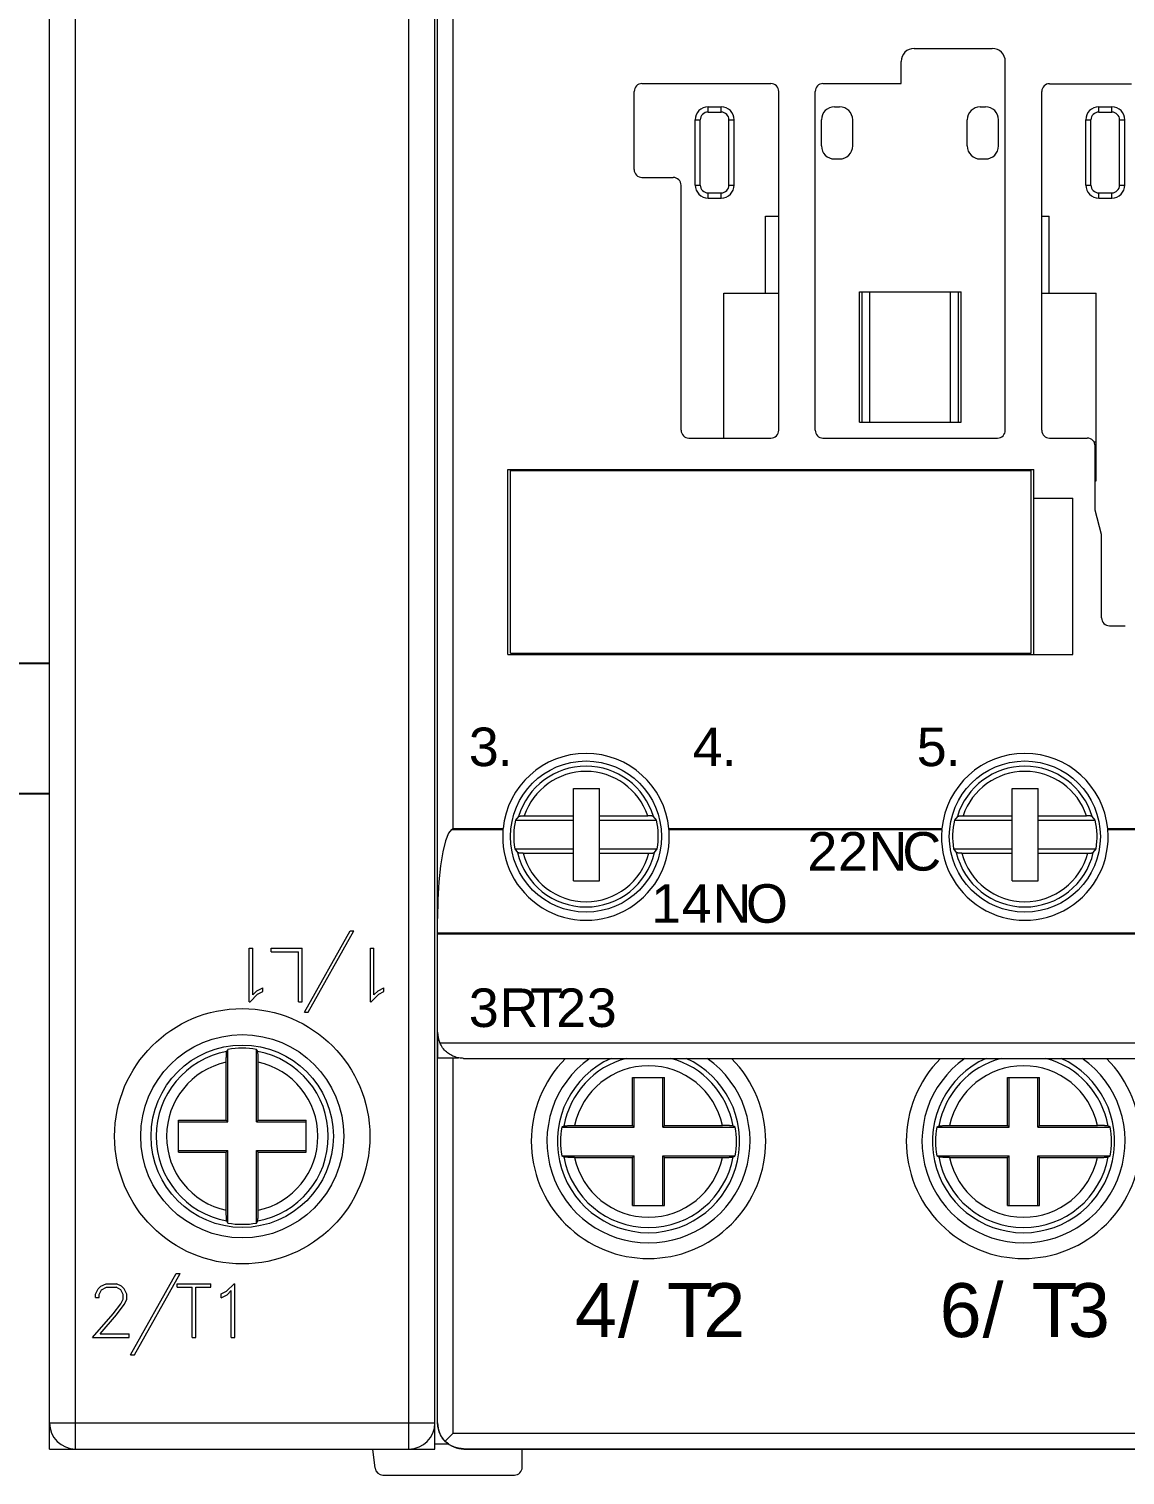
# Model space of a CAD drawing. Header units: millimetres. Extents: x 42356 to 50646, y 31507 to 39566.
# Drawn here: x 47785.5 to 47827.6, y 37773.9 to 37829.4 of the extents above; entities that cross this region are included whole.
import ezdxf

# ---------------------------------------------------------------- set-up
doc = ezdxf.new("R2010")
doc.units = ezdxf.units.MM
doc.set_wipeout_variables(frame=1)
doc.layers.add('000-PI-Oprema', color=30, linetype='Continuous', lineweight=5)
doc.layers.add('004-PI-DIN Šina', color=3, linetype='Continuous')
doc.styles.get("Standard").update_dxf_attribs({"font": 'arial.ttf'})

# ---------------------------------------------------------------- blocks, each defined once
blk = doc.blocks.new('*U322')
at = {"layer": '004-PI-DIN Šina'}
blk.add_lwpolyline([(530, -17.5), (530, 17.5), (0, 17.5), (0, -17.5)], close=True, dxfattribs=at)
blk.add_lwpolyline([(0, -12.5), (530, -12.5)], dxfattribs=at)
blk = doc.blocks.new('3RT2325-1BB40')
at = {"layer": '000-PI-Oprema'}
blk.add_line((48550.292, 38150.153), (48555.341, 38150.153), dxfattribs=at)
for centre, start, end in [((48550.292, 38150.453), 186.7886, 270), ((48555.341, 38150.453), 269.9999, 359.9998)]:
    blk.add_arc(centre, 0.3, start, end, dxfattribs=at)
blk.add_wipeout([(48537.491, 38236.153), (48537.491, 38151.153), (48596.435, 38151.154), (48597.391, 38152.163), (48597.391, 38235.143), (48596.413, 38236.153)]).dxf.layer = '000-PI-Oprema'
for p, q in [((48538.491, 38151.153), (48538.491, 38236.153)), ((48551.291, 38151.153), (48551.291, 38236.153)), ((48537.491, 38151.153), (48537.491, 38235.153)), ((48552.291, 38152.153), (48552.291, 38235.153)), ((48552.391, 38171.515), (48552.391, 38215.771)), ((48552.991, 38174.959), (48552.991, 38212.327)), ((48570.691, 38204.895), (48573.691, 38204.895)), ((48570.191, 38203.543), (48570.191, 38204.395)), ((48574.191, 38190.243), (48574.191, 38204.395)), ((48559.941, 38200.243), (48559.941, 38203.243)), ((48560.241, 38203.543), (48565.191, 38203.543)), ((48565.491, 38190.243), (48565.491, 38203.243)), ((48566.891, 38190.243), (48566.891, 38203.243)), ((48567.191, 38203.543), (48570.191, 38203.543)), ((48575.591, 38190.241), (48575.591, 38203.241)), ((48575.891, 38203.541), (48579.041, 38203.541)), ((48562.781, 38202.653), (48563.281, 38202.653)), ((48562.781, 38202.453), (48562.781, 38202.653)), ((48563.281, 38202.453), (48563.281, 38202.653)), ((48567.631, 38202.653), (48567.831, 38202.653)), ((48573.231, 38202.653), (48573.431, 38202.653)), ((48577.781, 38202.653), (48578.281, 38202.653)), ((48577.781, 38202.453), (48577.781, 38202.653)), ((48578.281, 38202.453), (48578.281, 38202.653)), ((48562.281, 38202.153), (48562.481, 38202.153)), ((48562.281, 38199.653), (48562.281, 38202.153)), ((48562.481, 38199.653), (48562.481, 38202.153)), ((48562.781, 38202.453), (48563.281, 38202.453)), ((48563.581, 38202.153), (48563.781, 38202.153)), ((48563.581, 38199.653), (48563.581, 38202.153)), ((48563.781, 38199.653), (48563.781, 38202.153)), ((48567.131, 38201.153), (48567.131, 38202.153)), ((48568.331, 38201.153), (48568.331, 38202.153)), ((48572.731, 38201.153), (48572.731, 38202.153)), ((48573.931, 38201.153), (48573.931, 38202.153)), ((48577.281, 38202.153), (48577.481, 38202.153)), ((48577.281, 38199.653), (48577.281, 38202.153)), ((48577.481, 38199.653), (48577.481, 38202.153)), ((48577.781, 38202.453), (48578.281, 38202.453)), ((48578.581, 38202.153), (48578.781, 38202.153)), ((48578.581, 38199.653), (48578.581, 38202.153)), ((48578.781, 38199.653), (48578.781, 38202.153)), ((48567.631, 38200.653), (48567.831, 38200.653)), ((48573.231, 38200.653), (48573.431, 38200.653)), ((48560.241, 38199.943), (48561.441, 38199.943)), ((48561.741, 38190.243), (48561.741, 38199.643)), ((48562.281, 38199.653), (48562.481, 38199.653)), ((48562.781, 38199.353), (48563.281, 38199.353)), ((48562.781, 38199.153), (48562.781, 38199.353)), ((48563.281, 38199.153), (48563.281, 38199.353)), ((48563.581, 38199.653), (48563.781, 38199.653)), ((48577.281, 38199.653), (48577.481, 38199.653)), ((48577.781, 38199.353), (48578.281, 38199.353)), ((48577.781, 38199.153), (48577.781, 38199.353)), ((48578.281, 38199.153), (48578.281, 38199.353)), ((48578.581, 38199.653), (48578.781, 38199.653)), ((48562.781, 38199.153), (48563.281, 38199.153)), ((48577.781, 38199.153), (48578.281, 38199.153)), ((48564.981, 38198.453), (48565.491, 38198.453)), ((48564.981, 38195.503), (48564.981, 38198.453)), ((48574.181, 38198.453), (48574.191, 38198.453)), ((48574.181, 38190.166), (48574.181, 38198.453)), ((48575.591, 38198.453), (48575.881, 38198.453)), ((48575.881, 38195.503), (48575.881, 38198.453)), ((48563.381, 38195.503), (48565.491, 38195.503)), ((48563.381, 38189.943), (48563.381, 38195.503)), ((48568.588, 38195.553), (48572.491, 38195.553)), ((48568.588, 38190.553), (48568.588, 38195.553)), ((48568.591, 38190.553), (48568.591, 38195.553)), ((48568.691, 38190.553), (48568.691, 38195.553)), ((48568.991, 38190.553), (48568.991, 38195.553)), ((48572.091, 38190.553), (48572.091, 38195.553)), ((48572.391, 38190.553), (48572.391, 38195.553)), ((48572.491, 38190.553), (48572.491, 38195.553)), ((48572.491, 38190.553), (48572.491, 38195.553)), ((48574.181, 38195.503), (48574.191, 38195.503)), ((48575.591, 38195.503), (48575.881, 38195.503)), ((48575.881, 38195.503), (48577.681, 38195.503)), ((48577.681, 38188.303), (48577.681, 38195.503)), ((48568.588, 38190.553), (48572.491, 38190.553)), ((48562.041, 38189.943), (48565.191, 38189.943)), ((48567.191, 38189.943), (48573.891, 38189.943)), ((48575.891, 38189.941), (48577.341, 38189.941)), ((48577.593, 38189.803), (48577.681, 38189.803)), ((48577.641, 38187.176), (48577.641, 38189.641)), ((48555.091, 38188.743), (48575.291, 38188.743)), ((48555.091, 38181.643), (48555.091, 38188.743)), ((48555.191, 38188.693), (48575.191, 38188.693)), ((48555.191, 38181.693), (48555.191, 38188.693)), ((48558.899, 38188.693), (48558.899, 38188.743)), ((48560.483, 38188.693), (48560.483, 38188.743)), ((48569.899, 38188.693), (48569.899, 38188.743)), ((48571.483, 38188.693), (48571.483, 38188.743)), ((48575.191, 38181.693), (48575.191, 38188.693)), ((48575.291, 38181.643), (48575.291, 38188.743)), ((48577.641, 38188.303), (48577.681, 38188.303)), ((48575.291, 38187.643), (48576.791, 38187.643)), ((48576.791, 38181.643), (48576.791, 38187.643)), ((48577.891, 38186.243), (48577.641, 38187.176)), ((48577.891, 38183.043), (48577.891, 38186.243)), ((48578.191, 38182.743), (48578.791, 38182.743)), ((48555.091, 38181.643), (48576.791, 38181.643)), ((48555.191, 38181.693), (48575.191, 38181.693)), ((48558.899, 38181.643), (48558.899, 38181.693)), ((48560.483, 38181.643), (48560.483, 38181.693)), ((48569.899, 38181.643), (48569.899, 38181.693)), ((48571.483, 38181.643), (48571.483, 38181.693)), ((48557.606, 38176.503), (48558.606, 38176.503)), ((48557.606, 38175.453), (48557.606, 38176.503)), ((48558.606, 38175.453), (48558.606, 38176.503)), ((48574.456, 38176.503), (48575.456, 38176.503)), ((48574.456, 38175.453), (48574.456, 38176.503)), ((48575.456, 38175.453), (48575.456, 38176.503)), ((48555.673, 38175.452), (48555.69, 38175.453)), ((48555.69, 38175.453), (48555.706, 38175.453)), ((48555.706, 38175.453), (48555.723, 38175.453)), ((48555.723, 38175.453), (48557.606, 38175.453)), ((48557.606, 38175.283), (48557.606, 38175.453)), ((48558.606, 38175.453), (48560.46, 38175.453)), ((48558.606, 38175.283), (48558.606, 38175.453)), ((48560.473, 38175.453), (48560.46, 38175.453)), ((48560.487, 38175.453), (48560.473, 38175.453)), ((48560.5, 38175.453), (48560.487, 38175.453)), ((48560.514, 38175.452), (48560.5, 38175.453)), ((48572.523, 38175.452), (48572.54, 38175.453)), ((48572.54, 38175.453), (48572.556, 38175.453)), ((48572.556, 38175.453), (48572.573, 38175.453)), ((48572.573, 38175.453), (48574.456, 38175.453)), ((48574.456, 38175.283), (48574.456, 38175.453)), ((48575.456, 38175.453), (48577.31, 38175.453)), ((48575.456, 38175.283), (48575.456, 38175.453)), ((48577.323, 38175.453), (48577.31, 38175.453)), ((48577.337, 38175.453), (48577.323, 38175.453)), ((48577.35, 38175.453), (48577.337, 38175.453)), ((48577.364, 38175.452), (48577.35, 38175.453)), ((48552.931, 38174.924), (48552.94, 38174.929)), ((48552.931, 38174.924), (48554.904, 38174.924)), ((48552.94, 38174.929), (48552.948, 38174.934)), ((48552.948, 38174.934), (48552.957, 38174.939)), ((48552.957, 38174.939), (48552.966, 38174.944)), ((48552.966, 38174.944), (48552.974, 38174.949)), ((48552.974, 38174.949), (48552.983, 38174.954)), ((48552.983, 38174.954), (48552.991, 38174.959)), ((48552.991, 38174.959), (48554.907, 38174.959)), ((48554.904, 38174.934), (48554.905, 38174.939)), ((48554.904, 38174.929), (48554.904, 38174.934)), ((48554.904, 38174.924), (48554.904, 38174.929)), ((48554.905, 38174.944), (48554.906, 38174.949)), ((48554.905, 38174.939), (48554.905, 38174.944)), ((48554.906, 38174.954), (48554.907, 38174.959)), ((48554.906, 38174.949), (48554.906, 38174.954)), ((48555.504, 38175.424), (48555.388, 38175.283)), ((48555.388, 38175.283), (48557.606, 38175.283)), ((48555.504, 38175.424), (48555.507, 38175.427)), ((48555.507, 38175.427), (48555.511, 38175.429)), ((48555.511, 38175.429), (48555.516, 38175.432)), ((48555.516, 38175.432), (48555.522, 38175.434)), ((48555.522, 38175.434), (48555.53, 38175.436)), ((48555.53, 38175.436), (48555.539, 38175.438)), ((48555.539, 38175.438), (48555.549, 38175.441)), ((48555.549, 38175.441), (48555.56, 38175.442)), ((48555.56, 38175.442), (48555.571, 38175.444)), ((48555.571, 38175.444), (48555.584, 38175.446)), ((48555.584, 38175.446), (48555.598, 38175.447)), ((48555.598, 38175.447), (48555.612, 38175.449)), ((48555.612, 38175.449), (48555.627, 38175.45)), ((48555.627, 38175.45), (48555.642, 38175.451)), ((48555.642, 38175.451), (48555.657, 38175.452)), ((48555.657, 38175.452), (48555.673, 38175.452)), ((48557.606, 38174.183), (48557.606, 38175.283)), ((48558.606, 38175.283), (48560.794, 38175.283)), ((48558.606, 38174.183), (48558.606, 38175.283)), ((48560.527, 38175.451), (48560.514, 38175.452)), ((48560.54, 38175.451), (48560.527, 38175.451)), ((48560.552, 38175.45), (48560.54, 38175.451)), ((48560.564, 38175.449), (48560.552, 38175.45)), ((48560.576, 38175.448), (48560.564, 38175.449)), ((48560.588, 38175.447), (48560.576, 38175.448)), ((48560.599, 38175.446), (48560.588, 38175.447)), ((48560.61, 38175.444), (48560.599, 38175.446)), ((48560.619, 38175.443), (48560.61, 38175.444)), ((48560.628, 38175.441), (48560.619, 38175.443)), ((48560.637, 38175.44), (48560.628, 38175.441)), ((48560.645, 38175.438), (48560.637, 38175.44)), ((48560.653, 38175.436), (48560.645, 38175.438)), ((48560.659, 38175.434), (48560.653, 38175.436)), ((48560.664, 38175.433), (48560.659, 38175.434)), ((48560.669, 38175.431), (48560.664, 38175.433)), ((48560.673, 38175.429), (48560.669, 38175.431)), ((48560.676, 38175.426), (48560.673, 38175.429)), ((48560.679, 38175.424), (48560.676, 38175.426)), ((48560.794, 38175.283), (48560.679, 38175.424)), ((48561.276, 38174.954), (48561.275, 38174.959)), ((48561.275, 38174.959), (48571.757, 38174.959)), ((48561.276, 38174.949), (48561.276, 38174.954)), ((48561.277, 38174.944), (48561.276, 38174.949)), ((48561.277, 38174.939), (48561.277, 38174.944)), ((48561.278, 38174.934), (48561.277, 38174.939)), ((48561.278, 38174.929), (48561.278, 38174.934)), ((48561.279, 38174.924), (48561.278, 38174.929)), ((48561.279, 38174.924), (48571.754, 38174.924)), ((48571.754, 38174.934), (48571.755, 38174.939)), ((48571.754, 38174.929), (48571.754, 38174.934)), ((48571.754, 38174.924), (48571.754, 38174.929)), ((48571.755, 38174.944), (48571.756, 38174.949)), ((48571.755, 38174.939), (48571.755, 38174.944)), ((48571.756, 38174.954), (48571.757, 38174.959)), ((48571.756, 38174.949), (48571.756, 38174.954)), ((48572.354, 38175.424), (48572.238, 38175.283)), ((48572.238, 38175.283), (48574.456, 38175.283)), ((48572.354, 38175.424), (48572.357, 38175.427)), ((48572.357, 38175.427), (48572.361, 38175.429)), ((48572.361, 38175.429), (48572.366, 38175.432)), ((48572.366, 38175.432), (48572.372, 38175.434)), ((48572.372, 38175.434), (48572.38, 38175.436)), ((48572.38, 38175.436), (48572.389, 38175.438)), ((48572.389, 38175.438), (48572.399, 38175.441)), ((48572.399, 38175.441), (48572.41, 38175.442)), ((48572.41, 38175.442), (48572.421, 38175.444)), ((48572.421, 38175.444), (48572.434, 38175.446)), ((48572.434, 38175.446), (48572.448, 38175.447)), ((48572.448, 38175.447), (48572.462, 38175.449)), ((48572.462, 38175.449), (48572.477, 38175.45)), ((48572.477, 38175.45), (48572.492, 38175.451)), ((48572.492, 38175.451), (48572.507, 38175.452)), ((48572.507, 38175.452), (48572.523, 38175.452)), ((48574.456, 38174.183), (48574.456, 38175.283)), ((48575.456, 38175.283), (48577.644, 38175.283)), ((48575.456, 38174.183), (48575.456, 38175.283)), ((48577.377, 38175.451), (48577.364, 38175.452)), ((48577.39, 38175.451), (48577.377, 38175.451)), ((48577.402, 38175.45), (48577.39, 38175.451)), ((48577.414, 38175.449), (48577.402, 38175.45)), ((48577.426, 38175.448), (48577.414, 38175.449)), ((48577.438, 38175.447), (48577.426, 38175.448)), ((48577.449, 38175.446), (48577.438, 38175.447)), ((48577.46, 38175.444), (48577.449, 38175.446)), ((48577.469, 38175.443), (48577.46, 38175.444)), ((48577.478, 38175.441), (48577.469, 38175.443)), ((48577.487, 38175.44), (48577.478, 38175.441)), ((48577.495, 38175.438), (48577.487, 38175.44)), ((48577.503, 38175.436), (48577.495, 38175.438)), ((48577.509, 38175.434), (48577.503, 38175.436)), ((48577.514, 38175.433), (48577.509, 38175.434)), ((48577.519, 38175.431), (48577.514, 38175.433)), ((48577.523, 38175.429), (48577.519, 38175.431)), ((48577.526, 38175.426), (48577.523, 38175.429)), ((48577.529, 38175.424), (48577.526, 38175.426)), ((48577.644, 38175.283), (48577.529, 38175.424)), ((48578.126, 38174.954), (48578.125, 38174.959)), ((48578.125, 38174.959), (48579.791, 38174.959)), ((48578.126, 38174.949), (48578.126, 38174.954)), ((48578.127, 38174.944), (48578.126, 38174.949)), ((48578.127, 38174.939), (48578.127, 38174.944)), ((48578.128, 38174.934), (48578.127, 38174.939)), ((48578.128, 38174.929), (48578.128, 38174.934)), ((48578.129, 38174.924), (48578.128, 38174.929)), ((48578.129, 38174.924), (48579.851, 38174.924)), ((48555.355, 38174.183), (48557.606, 38174.183)), ((48555.355, 38174.183), (48555.461, 38174.042)), ((48555.463, 38174.04), (48555.461, 38174.042)), ((48555.466, 38174.038), (48555.463, 38174.04)), ((48555.47, 38174.036), (48555.466, 38174.038)), ((48555.475, 38174.034), (48555.47, 38174.036)), ((48555.48, 38174.032), (48555.475, 38174.034)), ((48555.486, 38174.03), (48555.48, 38174.032)), ((48555.493, 38174.028), (48555.486, 38174.03)), ((48555.501, 38174.027), (48555.493, 38174.028)), ((48555.509, 38174.025), (48555.501, 38174.027)), ((48555.518, 38174.023), (48555.509, 38174.025)), ((48555.527, 38174.022), (48555.518, 38174.023)), ((48555.537, 38174.021), (48555.527, 38174.022)), ((48555.548, 38174.019), (48555.537, 38174.021)), ((48555.559, 38174.018), (48555.548, 38174.019)), ((48555.571, 38174.017), (48555.559, 38174.018)), ((48555.583, 38174.016), (48555.571, 38174.017)), ((48555.595, 38174.015), (48555.583, 38174.016)), ((48555.608, 38174.015), (48555.595, 38174.015)), ((48555.621, 38174.014), (48555.608, 38174.015)), ((48555.634, 38174.014), (48555.621, 38174.014)), ((48555.648, 38174.013), (48555.634, 38174.014)), ((48555.661, 38174.013), (48555.648, 38174.013)), ((48555.674, 38174.013), (48555.661, 38174.013)), ((48555.674, 38174.013), (48557.606, 38174.013)), ((48557.606, 38174.013), (48557.606, 38174.183)), ((48557.606, 38172.953), (48557.606, 38174.013)), ((48558.606, 38174.183), (48560.827, 38174.183)), ((48558.606, 38174.013), (48558.606, 38174.183)), ((48558.606, 38174.013), (48560.508, 38174.013)), ((48558.606, 38172.953), (48558.606, 38174.013)), ((48560.508, 38174.013), (48560.524, 38174.013)), ((48560.524, 38174.013), (48560.54, 38174.014)), ((48560.54, 38174.014), (48560.557, 38174.014)), ((48560.557, 38174.014), (48560.573, 38174.015)), ((48560.573, 38174.015), (48560.588, 38174.016)), ((48560.588, 38174.016), (48560.602, 38174.016)), ((48560.602, 38174.016), (48560.617, 38174.018)), ((48560.617, 38174.018), (48560.631, 38174.019)), ((48560.631, 38174.019), (48560.644, 38174.021)), ((48560.644, 38174.021), (48560.656, 38174.022)), ((48560.656, 38174.022), (48560.667, 38174.024)), ((48560.667, 38174.024), (48560.678, 38174.026)), ((48560.678, 38174.026), (48560.687, 38174.028)), ((48560.687, 38174.028), (48560.696, 38174.03)), ((48560.696, 38174.03), (48560.703, 38174.032)), ((48560.703, 38174.032), (48560.709, 38174.034)), ((48560.709, 38174.034), (48560.714, 38174.037)), ((48560.714, 38174.037), (48560.718, 38174.039)), ((48560.718, 38174.039), (48560.721, 38174.042)), ((48560.721, 38174.042), (48560.827, 38174.183)), ((48572.205, 38174.183), (48574.456, 38174.183)), ((48572.205, 38174.183), (48572.311, 38174.042)), ((48572.313, 38174.04), (48572.311, 38174.042)), ((48572.316, 38174.038), (48572.313, 38174.04)), ((48572.32, 38174.036), (48572.316, 38174.038)), ((48572.325, 38174.034), (48572.32, 38174.036)), ((48572.33, 38174.032), (48572.325, 38174.034)), ((48572.336, 38174.03), (48572.33, 38174.032)), ((48572.343, 38174.028), (48572.336, 38174.03)), ((48572.351, 38174.027), (48572.343, 38174.028)), ((48572.359, 38174.025), (48572.351, 38174.027)), ((48572.368, 38174.023), (48572.359, 38174.025)), ((48572.377, 38174.022), (48572.368, 38174.023)), ((48572.387, 38174.021), (48572.377, 38174.022)), ((48572.398, 38174.019), (48572.387, 38174.021)), ((48572.409, 38174.018), (48572.398, 38174.019)), ((48572.421, 38174.017), (48572.409, 38174.018)), ((48572.433, 38174.016), (48572.421, 38174.017)), ((48572.445, 38174.015), (48572.433, 38174.016)), ((48572.458, 38174.015), (48572.445, 38174.015)), ((48572.471, 38174.014), (48572.458, 38174.015)), ((48572.484, 38174.014), (48572.471, 38174.014)), ((48572.498, 38174.013), (48572.484, 38174.014)), ((48572.511, 38174.013), (48572.498, 38174.013)), ((48572.524, 38174.013), (48572.511, 38174.013)), ((48572.524, 38174.013), (48574.456, 38174.013)), ((48574.456, 38174.013), (48574.456, 38174.183)), ((48574.456, 38172.953), (48574.456, 38174.013)), ((48575.456, 38174.183), (48577.677, 38174.183)), ((48575.456, 38174.013), (48575.456, 38174.183)), ((48575.456, 38174.013), (48577.358, 38174.013)), ((48575.456, 38172.953), (48575.456, 38174.013)), ((48577.358, 38174.013), (48577.374, 38174.013)), ((48577.374, 38174.013), (48577.39, 38174.014)), ((48577.39, 38174.014), (48577.407, 38174.014)), ((48577.407, 38174.014), (48577.423, 38174.015)), ((48577.423, 38174.015), (48577.438, 38174.016)), ((48577.438, 38174.016), (48577.452, 38174.016)), ((48577.452, 38174.016), (48577.467, 38174.018)), ((48577.467, 38174.018), (48577.481, 38174.019)), ((48577.481, 38174.019), (48577.494, 38174.021)), ((48577.494, 38174.021), (48577.506, 38174.022)), ((48577.506, 38174.022), (48577.517, 38174.024)), ((48577.517, 38174.024), (48577.528, 38174.026)), ((48577.528, 38174.026), (48577.537, 38174.028)), ((48577.537, 38174.028), (48577.546, 38174.03)), ((48577.546, 38174.03), (48577.553, 38174.032)), ((48577.553, 38174.032), (48577.559, 38174.034)), ((48577.559, 38174.034), (48577.564, 38174.037)), ((48577.564, 38174.037), (48577.568, 38174.039)), ((48577.568, 38174.039), (48577.571, 38174.042)), ((48577.571, 38174.042), (48577.677, 38174.183)), ((48557.606, 38172.953), (48558.606, 38172.953)), ((48574.456, 38172.953), (48575.456, 38172.953)), ((48547.277, 38167.919), (48549.029, 38171.035)), ((48547.424, 38167.919), (48549.178, 38171.035)), ((48549.029, 38171.035), (48549.178, 38171.035)), ((48552.391, 38170.962), (48552.391, 38171.515)), ((48552.391, 38170.962), (48580.391, 38170.962)), ((48552.391, 38170.927), (48552.391, 38170.962)), ((48552.391, 38170.927), (48580.391, 38170.927)), ((48552.391, 38167.143), (48552.391, 38170.927)), ((48545.163, 38170.369), (48545.3, 38170.369)), ((48545.163, 38168.311), (48545.163, 38170.369)), ((48545.3, 38168.577), (48545.3, 38170.369)), ((48545.999, 38170.369), (48547.193, 38170.369)), ((48545.999, 38170.232), (48545.999, 38170.369)), ((48545.999, 38170.232), (48547.056, 38170.232)), ((48547.056, 38168.311), (48547.056, 38170.232)), ((48547.193, 38168.311), (48547.193, 38170.369)), ((48549.811, 38170.369), (48549.948, 38170.369)), ((48549.811, 38168.311), (48549.811, 38170.369)), ((48549.948, 38168.577), (48549.948, 38170.369)), ((48545.457, 38168.735), (48545.684, 38168.847)), ((48545.684, 38168.703), (48545.684, 38168.847)), ((48550.105, 38168.735), (48550.332, 38168.847)), ((48550.332, 38168.703), (48550.332, 38168.847)), ((48545.163, 38168.311), (48545.192, 38168.311)), ((48545.192, 38168.311), (48545.483, 38168.601)), ((48545.3, 38168.577), (48545.457, 38168.735)), ((48545.483, 38168.601), (48545.684, 38168.703)), ((48547.056, 38168.311), (48547.193, 38168.311)), ((48549.811, 38168.311), (48549.84, 38168.311)), ((48549.84, 38168.311), (48550.131, 38168.601)), ((48549.948, 38168.577), (48550.105, 38168.735)), ((48550.131, 38168.601), (48550.332, 38168.703)), ((48552.391, 38168.253), (48552.391, 38168.253)), ((48547.277, 38167.919), (48547.424, 38167.919)), ((48552.391, 38166.163), (48552.391, 38167.143)), ((48552.401, 38166.163), (48552.401, 38167.002)), ((48552.498, 38166.693), (48552.475, 38166.743)), ((48552.475, 38166.743), (48580.391, 38166.743)), ((48552.525, 38166.643), (48552.498, 38166.693)), ((48552.555, 38166.595), (48552.525, 38166.643)), ((48552.587, 38166.549), (48552.555, 38166.595)), ((48544.278, 38166.045), (48544.279, 38166.072)), ((48544.278, 38166.019), (48544.278, 38166.045)), ((48544.279, 38166.123), (48544.28, 38166.147)), ((48544.279, 38166.098), (48544.279, 38166.123)), ((48544.279, 38166.072), (48544.279, 38166.098)), ((48544.28, 38166.17), (48544.281, 38166.194)), ((48544.28, 38166.147), (48544.28, 38166.17)), ((48544.281, 38166.194), (48544.282, 38166.217)), ((48544.282, 38166.239), (48544.283, 38166.26)), ((48544.282, 38166.217), (48544.282, 38166.239)), ((48544.283, 38166.26), (48544.284, 38166.279)), ((48544.284, 38166.279), (48544.285, 38166.297)), ((48544.285, 38166.297), (48544.286, 38166.314)), ((48544.286, 38166.314), (48544.287, 38166.33)), ((48544.287, 38166.33), (48544.288, 38166.345)), ((48544.288, 38166.345), (48544.29, 38166.358)), ((48544.29, 38166.358), (48544.291, 38166.37)), ((48544.291, 38166.37), (48544.292, 38166.38)), ((48544.292, 38166.38), (48544.293, 38166.388)), ((48544.293, 38166.388), (48544.295, 38166.395)), ((48544.295, 38166.395), (48544.296, 38166.4)), ((48544.296, 38166.4), (48544.297, 38166.404)), ((48544.297, 38166.404), (48544.304, 38166.415)), ((48544.304, 38166.415), (48544.31, 38166.427)), ((48544.31, 38166.427), (48544.316, 38166.439)), ((48544.316, 38166.439), (48544.322, 38166.45)), ((48544.322, 38166.45), (48544.329, 38166.462)), ((48544.329, 38166.462), (48544.335, 38166.474)), ((48544.335, 38166.474), (48544.341, 38166.486)), ((48544.341, 38163.703), (48544.341, 38166.486)), ((48545.447, 38166.474), (48545.441, 38166.486)), ((48545.441, 38163.703), (48545.441, 38166.486)), ((48545.454, 38166.462), (48545.447, 38166.474)), ((48545.46, 38166.45), (48545.454, 38166.462)), ((48545.466, 38166.439), (48545.46, 38166.45)), ((48545.472, 38166.427), (48545.466, 38166.439)), ((48545.479, 38166.415), (48545.472, 38166.427)), ((48545.485, 38166.404), (48545.479, 38166.415)), ((48545.487, 38166.399), (48545.485, 38166.404)), ((48545.488, 38166.392), (48545.487, 38166.399)), ((48545.49, 38166.383), (48545.488, 38166.392)), ((48545.491, 38166.372), (48545.49, 38166.383)), ((48545.493, 38166.358), (48545.491, 38166.372)), ((48545.494, 38166.341), (48545.493, 38166.358)), ((48545.496, 38166.323), (48545.494, 38166.341)), ((48545.497, 38166.302), (48545.496, 38166.323)), ((48545.498, 38166.281), (48545.497, 38166.302)), ((48545.499, 38166.258), (48545.498, 38166.281)), ((48545.5, 38166.232), (48545.499, 38166.258)), ((48545.501, 38166.205), (48545.5, 38166.232)), ((48545.502, 38166.176), (48545.501, 38166.205)), ((48545.502, 38166.148), (48545.502, 38166.176)), ((48545.503, 38166.119), (48545.502, 38166.148)), ((48545.503, 38166.088), (48545.503, 38166.119)), ((48545.504, 38166.056), (48545.503, 38166.088)), ((48545.504, 38166.025), (48545.504, 38166.056)), ((48545.504, 38165.994), (48545.504, 38166.025)), ((48552.391, 38166.163), (48552.991, 38166.163)), ((48552.391, 38152.163), (48552.391, 38166.163)), ((48552.622, 38166.504), (48552.587, 38166.549)), ((48552.658, 38166.463), (48552.622, 38166.504)), ((48552.696, 38166.424), (48552.658, 38166.463)), ((48552.735, 38166.389), (48552.696, 38166.424)), ((48552.774, 38166.357), (48552.735, 38166.389)), ((48552.813, 38166.327), (48552.774, 38166.357)), ((48552.853, 38166.3), (48552.813, 38166.327)), ((48552.895, 38166.275), (48552.853, 38166.3)), ((48552.938, 38166.252), (48552.895, 38166.275)), ((48552.982, 38166.231), (48552.938, 38166.252)), ((48553.027, 38166.212), (48552.982, 38166.231)), ((48552.991, 38166.163), (48553.193, 38166.163)), ((48552.991, 38151.763), (48552.991, 38166.163)), ((48553.073, 38166.195), (48553.027, 38166.212)), ((48553.119, 38166.181), (48553.073, 38166.195)), ((48553.165, 38166.169), (48553.119, 38166.181)), ((48553.211, 38166.16), (48553.165, 38166.169)), ((48553.257, 38166.152), (48553.211, 38166.16)), ((48553.302, 38166.147), (48553.257, 38166.152)), ((48553.347, 38166.144), (48553.302, 38166.147)), ((48553.391, 38166.143), (48553.347, 38166.144)), ((48553.391, 38166.143), (48580.191, 38166.143)), ((48544.278, 38165.994), (48544.278, 38166.019)), ((48544.278, 38163.766), (48544.278, 38165.994)), ((48545.504, 38163.766), (48545.504, 38165.994)), ((48559.878, 38165.403), (48561.104, 38165.403)), ((48559.878, 38163.566), (48559.878, 38165.403)), ((48559.941, 38163.503), (48559.941, 38165.403)), ((48561.041, 38163.503), (48561.041, 38165.403)), ((48561.104, 38163.566), (48561.104, 38165.403)), ((48574.278, 38165.403), (48575.504, 38165.403)), ((48574.278, 38163.566), (48574.278, 38165.403)), ((48574.341, 38163.503), (48574.341, 38165.403)), ((48575.441, 38163.503), (48575.441, 38165.403)), ((48575.504, 38163.566), (48575.504, 38165.403)), ((48542.441, 38163.766), (48544.278, 38163.766)), ((48542.441, 38162.54), (48542.441, 38163.766)), ((48542.441, 38163.703), (48544.341, 38163.703)), ((48544.341, 38163.703), (48544.278, 38163.766)), ((48545.441, 38163.703), (48545.504, 38163.766)), ((48545.441, 38163.703), (48547.341, 38163.703)), ((48545.504, 38163.766), (48547.341, 38163.766)), ((48547.341, 38162.54), (48547.341, 38163.766)), ((48557.159, 38163.503), (48557.17, 38163.509)), ((48557.159, 38163.503), (48559.941, 38163.503)), ((48557.17, 38163.509), (48557.182, 38163.516)), ((48557.182, 38163.516), (48557.194, 38163.522)), ((48557.194, 38163.522), (48557.206, 38163.528)), ((48557.206, 38163.528), (48557.217, 38163.534)), ((48557.217, 38163.534), (48557.229, 38163.541)), ((48557.229, 38163.541), (48557.24, 38163.547)), ((48557.24, 38163.547), (48557.245, 38163.549)), ((48557.245, 38163.549), (48557.252, 38163.55)), ((48557.252, 38163.55), (48557.261, 38163.552)), ((48557.261, 38163.552), (48557.273, 38163.553)), ((48557.273, 38163.553), (48557.286, 38163.555)), ((48557.286, 38163.555), (48557.303, 38163.556)), ((48557.303, 38163.556), (48557.322, 38163.558)), ((48557.322, 38163.558), (48557.342, 38163.559)), ((48557.342, 38163.559), (48557.363, 38163.56)), ((48557.363, 38163.56), (48557.387, 38163.561)), ((48557.387, 38163.561), (48557.412, 38163.562)), ((48557.412, 38163.562), (48557.44, 38163.563)), ((48557.44, 38163.563), (48557.468, 38163.564)), ((48557.468, 38163.564), (48557.496, 38163.564)), ((48557.496, 38163.564), (48557.525, 38163.565)), ((48557.525, 38163.565), (48557.556, 38163.565)), ((48557.556, 38163.565), (48557.588, 38163.566)), ((48557.588, 38163.566), (48557.62, 38163.566)), ((48557.62, 38163.566), (48557.65, 38163.566)), ((48557.65, 38163.566), (48559.878, 38163.566)), ((48559.941, 38163.503), (48559.878, 38163.566)), ((48561.041, 38163.503), (48561.104, 38163.566)), ((48561.041, 38163.503), (48563.824, 38163.503)), ((48561.104, 38163.566), (48563.332, 38163.566)), ((48563.357, 38163.566), (48563.332, 38163.566)), ((48563.383, 38163.566), (48563.357, 38163.566)), ((48563.41, 38163.566), (48563.383, 38163.566)), ((48563.436, 38163.565), (48563.41, 38163.566)), ((48563.461, 38163.565), (48563.436, 38163.565)), ((48563.485, 38163.564), (48563.461, 38163.565)), ((48563.508, 38163.564), (48563.485, 38163.564)), ((48563.532, 38163.563), (48563.508, 38163.564)), ((48563.555, 38163.563), (48563.532, 38163.563)), ((48563.577, 38163.562), (48563.555, 38163.563)), ((48563.598, 38163.561), (48563.577, 38163.562)), ((48563.617, 38163.56), (48563.598, 38163.561)), ((48563.635, 38163.559), (48563.617, 38163.56)), ((48563.652, 38163.558), (48563.635, 38163.559)), ((48563.668, 38163.557), (48563.652, 38163.558)), ((48563.683, 38163.556), (48563.668, 38163.557)), ((48563.696, 38163.555), (48563.683, 38163.556)), ((48563.708, 38163.553), (48563.696, 38163.555)), ((48563.718, 38163.552), (48563.708, 38163.553)), ((48563.726, 38163.551), (48563.718, 38163.552)), ((48563.733, 38163.55), (48563.726, 38163.551)), ((48563.738, 38163.548), (48563.733, 38163.55)), ((48563.742, 38163.547), (48563.738, 38163.548)), ((48563.753, 38163.541), (48563.742, 38163.547)), ((48563.765, 38163.534), (48563.753, 38163.541)), ((48563.777, 38163.528), (48563.765, 38163.534)), ((48563.788, 38163.522), (48563.777, 38163.528)), ((48563.8, 38163.516), (48563.788, 38163.522)), ((48563.812, 38163.509), (48563.8, 38163.516)), ((48563.824, 38163.503), (48563.812, 38163.509)), ((48571.559, 38163.503), (48571.57, 38163.509)), ((48571.559, 38163.503), (48574.341, 38163.503)), ((48571.57, 38163.509), (48571.582, 38163.516)), ((48571.582, 38163.516), (48571.594, 38163.522)), ((48571.594, 38163.522), (48571.606, 38163.528)), ((48571.606, 38163.528), (48571.617, 38163.534)), ((48571.617, 38163.534), (48571.629, 38163.541)), ((48571.629, 38163.541), (48571.64, 38163.547)), ((48571.64, 38163.547), (48571.645, 38163.549)), ((48571.645, 38163.549), (48571.652, 38163.55)), ((48571.652, 38163.55), (48571.661, 38163.552)), ((48571.661, 38163.552), (48571.673, 38163.553)), ((48571.673, 38163.553), (48571.686, 38163.555)), ((48571.686, 38163.555), (48571.703, 38163.556)), ((48571.703, 38163.556), (48571.722, 38163.558)), ((48571.722, 38163.558), (48571.742, 38163.559)), ((48571.742, 38163.559), (48571.763, 38163.56)), ((48571.763, 38163.56), (48571.787, 38163.561)), ((48571.787, 38163.561), (48571.812, 38163.562)), ((48571.812, 38163.562), (48571.84, 38163.563)), ((48571.84, 38163.563), (48571.868, 38163.564)), ((48571.868, 38163.564), (48571.896, 38163.564)), ((48571.896, 38163.564), (48571.925, 38163.565)), ((48571.925, 38163.565), (48571.956, 38163.565)), ((48571.956, 38163.565), (48571.988, 38163.566)), ((48571.988, 38163.566), (48572.02, 38163.566)), ((48572.02, 38163.566), (48572.05, 38163.566)), ((48572.05, 38163.566), (48574.278, 38163.566)), ((48574.341, 38163.503), (48574.278, 38163.566)), ((48575.441, 38163.503), (48575.504, 38163.566)), ((48575.441, 38163.503), (48578.224, 38163.503)), ((48575.504, 38163.566), (48577.732, 38163.566)), ((48577.757, 38163.566), (48577.732, 38163.566)), ((48577.783, 38163.566), (48577.757, 38163.566)), ((48577.81, 38163.566), (48577.783, 38163.566)), ((48577.836, 38163.565), (48577.81, 38163.566)), ((48577.861, 38163.565), (48577.836, 38163.565)), ((48577.885, 38163.564), (48577.861, 38163.565)), ((48577.908, 38163.564), (48577.885, 38163.564)), ((48577.932, 38163.563), (48577.908, 38163.564)), ((48577.955, 38163.563), (48577.932, 38163.563)), ((48577.977, 38163.562), (48577.955, 38163.563)), ((48577.998, 38163.561), (48577.977, 38163.562)), ((48578.017, 38163.56), (48577.998, 38163.561)), ((48578.035, 38163.559), (48578.017, 38163.56)), ((48578.052, 38163.558), (48578.035, 38163.559)), ((48578.068, 38163.557), (48578.052, 38163.558)), ((48578.083, 38163.556), (48578.068, 38163.557)), ((48578.096, 38163.555), (48578.083, 38163.556)), ((48578.108, 38163.553), (48578.096, 38163.555)), ((48578.118, 38163.552), (48578.108, 38163.553)), ((48578.126, 38163.551), (48578.118, 38163.552)), ((48578.133, 38163.55), (48578.126, 38163.551)), ((48578.138, 38163.548), (48578.133, 38163.55)), ((48578.142, 38163.547), (48578.138, 38163.548)), ((48578.153, 38163.541), (48578.142, 38163.547)), ((48578.165, 38163.534), (48578.153, 38163.541)), ((48578.177, 38163.528), (48578.165, 38163.534)), ((48578.188, 38163.522), (48578.177, 38163.528)), ((48578.2, 38163.516), (48578.188, 38163.522)), ((48578.212, 38163.509), (48578.2, 38163.516)), ((48578.224, 38163.503), (48578.212, 38163.509)), ((48542.441, 38162.603), (48544.341, 38162.603)), ((48542.441, 38162.54), (48544.278, 38162.54)), ((48544.278, 38162.54), (48544.341, 38162.603)), ((48544.278, 38160.313), (48544.278, 38162.54)), ((48544.341, 38159.821), (48544.341, 38162.603)), ((48545.504, 38162.54), (48545.441, 38162.603)), ((48545.441, 38162.603), (48547.341, 38162.603)), ((48545.441, 38159.821), (48545.441, 38162.603)), ((48545.504, 38162.54), (48547.341, 38162.54)), ((48545.504, 38160.313), (48545.504, 38162.54)), ((48557.17, 38162.397), (48557.159, 38162.403)), ((48557.159, 38162.403), (48559.941, 38162.403)), ((48557.182, 38162.391), (48557.17, 38162.397)), ((48557.194, 38162.384), (48557.182, 38162.391)), ((48557.206, 38162.378), (48557.194, 38162.384)), ((48557.217, 38162.372), (48557.206, 38162.378)), ((48557.229, 38162.366), (48557.217, 38162.372)), ((48557.24, 38162.359), (48557.229, 38162.366)), ((48557.244, 38162.358), (48557.24, 38162.359)), ((48557.249, 38162.357), (48557.244, 38162.358)), ((48557.256, 38162.355), (48557.249, 38162.357)), ((48557.265, 38162.354), (48557.256, 38162.355)), ((48557.274, 38162.353), (48557.265, 38162.354)), ((48557.286, 38162.352), (48557.274, 38162.353)), ((48557.299, 38162.35), (48557.286, 38162.352)), ((48557.314, 38162.349), (48557.299, 38162.35)), ((48557.33, 38162.348), (48557.314, 38162.349)), ((48557.348, 38162.347), (48557.33, 38162.348)), ((48557.365, 38162.346), (48557.348, 38162.347)), ((48557.384, 38162.345), (48557.365, 38162.346)), ((48557.405, 38162.344), (48557.384, 38162.345)), ((48557.428, 38162.344), (48557.405, 38162.344)), ((48557.451, 38162.343), (48557.428, 38162.344)), ((48557.474, 38162.342), (48557.451, 38162.343)), ((48557.497, 38162.342), (48557.474, 38162.342)), ((48557.521, 38162.341), (48557.497, 38162.342)), ((48557.546, 38162.341), (48557.521, 38162.341)), ((48557.573, 38162.341), (48557.546, 38162.341)), ((48557.599, 38162.34), (48557.573, 38162.341)), ((48557.625, 38162.34), (48557.599, 38162.34)), ((48557.65, 38162.34), (48557.625, 38162.34)), ((48557.65, 38162.34), (48559.878, 38162.34)), ((48559.878, 38162.34), (48559.941, 38162.403)), ((48559.878, 38160.503), (48559.878, 38162.34)), ((48559.941, 38160.503), (48559.941, 38162.403)), ((48561.104, 38162.34), (48561.041, 38162.403)), ((48561.041, 38162.403), (48563.824, 38162.403)), ((48561.041, 38160.503), (48561.041, 38162.403)), ((48561.104, 38162.34), (48563.332, 38162.34)), ((48561.104, 38160.503), (48561.104, 38162.34)), ((48563.332, 38162.34), (48563.362, 38162.34)), ((48563.362, 38162.34), (48563.394, 38162.34)), ((48563.394, 38162.34), (48563.426, 38162.341)), ((48563.426, 38162.341), (48563.457, 38162.341)), ((48563.457, 38162.341), (48563.486, 38162.342)), ((48563.486, 38162.342), (48563.514, 38162.342)), ((48563.514, 38162.342), (48563.543, 38162.343)), ((48563.543, 38162.343), (48563.57, 38162.344)), ((48563.57, 38162.344), (48563.596, 38162.345)), ((48563.596, 38162.345), (48563.619, 38162.346)), ((48563.619, 38162.346), (48563.64, 38162.347)), ((48563.64, 38162.347), (48563.661, 38162.349)), ((48563.661, 38162.349), (48563.679, 38162.35)), ((48563.679, 38162.35), (48563.696, 38162.352)), ((48563.696, 38162.352), (48563.709, 38162.353)), ((48563.709, 38162.353), (48563.721, 38162.354)), ((48563.721, 38162.354), (48563.73, 38162.356)), ((48563.73, 38162.356), (48563.737, 38162.358)), ((48563.737, 38162.358), (48563.742, 38162.359)), ((48563.742, 38162.359), (48563.753, 38162.366)), ((48563.753, 38162.366), (48563.765, 38162.372)), ((48563.765, 38162.372), (48563.777, 38162.378)), ((48563.777, 38162.378), (48563.788, 38162.384)), ((48563.788, 38162.384), (48563.8, 38162.391)), ((48563.8, 38162.391), (48563.812, 38162.397)), ((48563.812, 38162.397), (48563.824, 38162.403)), ((48571.57, 38162.397), (48571.559, 38162.403)), ((48571.559, 38162.403), (48574.341, 38162.403)), ((48571.582, 38162.391), (48571.57, 38162.397)), ((48571.594, 38162.384), (48571.582, 38162.391)), ((48571.606, 38162.378), (48571.594, 38162.384)), ((48571.617, 38162.372), (48571.606, 38162.378)), ((48571.629, 38162.366), (48571.617, 38162.372)), ((48571.64, 38162.359), (48571.629, 38162.366)), ((48571.644, 38162.358), (48571.64, 38162.359)), ((48571.649, 38162.357), (48571.644, 38162.358)), ((48571.656, 38162.355), (48571.649, 38162.357)), ((48571.665, 38162.354), (48571.656, 38162.355)), ((48571.674, 38162.353), (48571.665, 38162.354)), ((48571.686, 38162.352), (48571.674, 38162.353)), ((48571.699, 38162.35), (48571.686, 38162.352)), ((48571.714, 38162.349), (48571.699, 38162.35)), ((48571.73, 38162.348), (48571.714, 38162.349)), ((48571.748, 38162.347), (48571.73, 38162.348)), ((48571.765, 38162.346), (48571.748, 38162.347)), ((48571.784, 38162.345), (48571.765, 38162.346)), ((48571.805, 38162.344), (48571.784, 38162.345)), ((48571.828, 38162.344), (48571.805, 38162.344)), ((48571.851, 38162.343), (48571.828, 38162.344)), ((48571.874, 38162.342), (48571.851, 38162.343)), ((48571.897, 38162.342), (48571.874, 38162.342)), ((48571.921, 38162.341), (48571.897, 38162.342)), ((48571.946, 38162.341), (48571.921, 38162.341)), ((48571.973, 38162.341), (48571.946, 38162.341)), ((48571.999, 38162.34), (48571.973, 38162.341)), ((48572.025, 38162.34), (48571.999, 38162.34)), ((48572.05, 38162.34), (48572.025, 38162.34)), ((48572.05, 38162.34), (48574.278, 38162.34)), ((48574.278, 38162.34), (48574.341, 38162.403)), ((48574.278, 38160.503), (48574.278, 38162.34)), ((48574.341, 38160.503), (48574.341, 38162.403)), ((48575.504, 38162.34), (48575.441, 38162.403)), ((48575.441, 38162.403), (48578.224, 38162.403)), ((48575.441, 38160.503), (48575.441, 38162.403)), ((48575.504, 38162.34), (48577.732, 38162.34)), ((48575.504, 38160.503), (48575.504, 38162.34)), ((48577.732, 38162.34), (48577.762, 38162.34)), ((48577.762, 38162.34), (48577.794, 38162.34)), ((48577.794, 38162.34), (48577.826, 38162.341)), ((48577.826, 38162.341), (48577.857, 38162.341)), ((48577.857, 38162.341), (48577.886, 38162.342)), ((48577.886, 38162.342), (48577.914, 38162.342)), ((48577.914, 38162.342), (48577.943, 38162.343)), ((48577.943, 38162.343), (48577.97, 38162.344)), ((48577.97, 38162.344), (48577.996, 38162.345)), ((48577.996, 38162.345), (48578.019, 38162.346)), ((48578.019, 38162.346), (48578.04, 38162.347)), ((48578.04, 38162.347), (48578.061, 38162.349)), ((48578.061, 38162.349), (48578.079, 38162.35)), ((48578.079, 38162.35), (48578.096, 38162.352)), ((48578.096, 38162.352), (48578.109, 38162.353)), ((48578.109, 38162.353), (48578.121, 38162.354)), ((48578.121, 38162.354), (48578.13, 38162.356)), ((48578.13, 38162.356), (48578.137, 38162.358)), ((48578.137, 38162.358), (48578.142, 38162.359)), ((48578.142, 38162.359), (48578.153, 38162.366)), ((48578.153, 38162.366), (48578.165, 38162.372)), ((48578.165, 38162.372), (48578.177, 38162.378)), ((48578.177, 38162.378), (48578.188, 38162.384)), ((48578.188, 38162.384), (48578.2, 38162.391)), ((48578.2, 38162.391), (48578.212, 38162.397)), ((48578.212, 38162.397), (48578.224, 38162.403)), ((48559.878, 38160.503), (48561.104, 38160.503)), ((48574.278, 38160.503), (48575.504, 38160.503)), ((48544.278, 38160.282), (48544.278, 38160.313)), ((48544.278, 38160.25), (48544.278, 38160.282)), ((48544.279, 38160.218), (48544.278, 38160.25)), ((48544.279, 38160.187), (48544.279, 38160.218)), ((48544.28, 38160.158), (48544.279, 38160.187)), ((48544.28, 38160.13), (48544.28, 38160.158)), ((48544.281, 38160.102), (48544.28, 38160.13)), ((48544.282, 38160.074), (48544.281, 38160.102)), ((48544.283, 38160.049), (48544.282, 38160.074)), ((48544.284, 38160.025), (48544.283, 38160.049)), ((48544.285, 38160.004), (48544.284, 38160.025)), ((48544.287, 38159.984), (48544.285, 38160.004)), ((48544.288, 38159.965), (48544.287, 38159.984)), ((48544.289, 38159.948), (48544.288, 38159.965)), ((48544.291, 38159.935), (48544.289, 38159.948)), ((48544.292, 38159.923), (48544.291, 38159.935)), ((48544.294, 38159.914), (48544.292, 38159.923)), ((48545.488, 38159.911), (48545.489, 38159.918)), ((48545.489, 38159.918), (48545.49, 38159.927)), ((48545.49, 38159.927), (48545.491, 38159.936)), ((48545.491, 38159.936), (48545.493, 38159.948)), ((48545.493, 38159.948), (48545.494, 38159.961)), ((48545.494, 38159.961), (48545.495, 38159.976)), ((48545.495, 38159.976), (48545.496, 38159.992)), ((48545.496, 38159.992), (48545.497, 38160.01)), ((48545.497, 38160.01), (48545.498, 38160.027)), ((48545.498, 38160.027), (48545.499, 38160.046)), ((48545.499, 38160.046), (48545.5, 38160.067)), ((48545.5, 38160.067), (48545.501, 38160.09)), ((48545.501, 38160.113), (48545.502, 38160.136)), ((48545.501, 38160.09), (48545.501, 38160.113)), ((48545.502, 38160.159), (48545.503, 38160.183)), ((48545.502, 38160.136), (48545.502, 38160.159)), ((48545.503, 38160.208), (48545.504, 38160.235)), ((48545.503, 38160.183), (48545.503, 38160.208)), ((48545.504, 38160.287), (48545.504, 38160.313)), ((48545.504, 38160.261), (48545.504, 38160.287)), ((48545.504, 38160.235), (48545.504, 38160.261)), ((48544.296, 38159.907), (48544.294, 38159.914)), ((48544.297, 38159.902), (48544.296, 38159.907)), ((48544.304, 38159.891), (48544.297, 38159.902)), ((48544.31, 38159.879), (48544.304, 38159.891)), ((48544.316, 38159.868), (48544.31, 38159.879)), ((48544.322, 38159.856), (48544.316, 38159.868)), ((48544.329, 38159.844), (48544.322, 38159.856)), ((48544.335, 38159.832), (48544.329, 38159.844)), ((48544.341, 38159.821), (48544.335, 38159.832)), ((48545.441, 38159.821), (48545.447, 38159.832)), ((48545.447, 38159.832), (48545.454, 38159.844)), ((48545.454, 38159.844), (48545.46, 38159.856)), ((48545.46, 38159.856), (48545.466, 38159.868)), ((48545.466, 38159.868), (48545.472, 38159.879)), ((48545.472, 38159.879), (48545.479, 38159.891)), ((48545.479, 38159.891), (48545.485, 38159.902)), ((48545.485, 38159.902), (48545.486, 38159.906)), ((48545.486, 38159.906), (48545.488, 38159.911)), ((48540.604, 38154.771), (48542.358, 38157.887)), ((48540.753, 38154.771), (48542.506, 38157.887)), ((48542.358, 38157.887), (48542.506, 38157.887)), ((48539.262, 38157.097), (48539.36, 38157.298)), ((48539.36, 38157.298), (48539.462, 38157.398)), ((48539.402, 38157.086), (48539.493, 38157.267)), ((48539.462, 38157.398), (48539.663, 38157.495)), ((48539.493, 38157.267), (48539.674, 38157.358)), ((48539.663, 38157.495), (48540.058, 38157.495)), ((48539.674, 38157.358), (48540.046, 38157.358)), ((48540.228, 38157.267), (48540.046, 38157.358)), ((48540.258, 38157.396), (48540.058, 38157.495)), ((48540.318, 38157.086), (48540.228, 38157.267)), ((48540.36, 38157.296), (48540.258, 38157.396)), ((48540.459, 38157.095), (48540.36, 38157.296)), ((48542.39, 38157.495), (48543.68, 38157.495)), ((48542.39, 38157.358), (48542.39, 38157.495)), ((48542.39, 38157.358), (48542.967, 38157.358)), ((48542.967, 38155.437), (48542.967, 38157.358)), ((48543.104, 38157.358), (48543.68, 38157.358)), ((48543.104, 38155.437), (48543.104, 38157.358)), ((48543.68, 38157.358), (48543.68, 38157.495)), ((48544.087, 38157.103), (48544.288, 38157.205)), ((48544.288, 38157.205), (48544.579, 38157.495)), ((48544.314, 38157.071), (48544.471, 38157.229)), ((48544.471, 38155.437), (48544.471, 38157.229)), ((48544.579, 38157.495), (48544.608, 38157.495)), ((48544.608, 38155.437), (48544.608, 38157.495)), ((48539.262, 38156.973), (48539.262, 38157.097)), ((48539.262, 38156.973), (48539.402, 38156.973)), ((48539.402, 38156.973), (48539.402, 38157.086)), ((48539.94, 38156.337), (48540.226, 38156.718)), ((48540.069, 38156.307), (48540.36, 38156.694)), ((48540.226, 38156.718), (48540.318, 38156.905)), ((48540.318, 38156.905), (48540.318, 38157.086)), ((48540.36, 38156.694), (48540.459, 38156.891)), ((48540.459, 38156.891), (48540.459, 38157.095)), ((48544.087, 38156.959), (48544.087, 38157.103)), ((48544.087, 38156.959), (48544.314, 38157.071)), ((48539.139, 38155.437), (48539.94, 38156.337)), ((48539.43, 38155.575), (48540.069, 38156.307)), ((48539.43, 38155.575), (48540.554, 38155.575)), ((48540.554, 38155.437), (48540.554, 38155.575)), ((48539.139, 38155.437), (48540.554, 38155.437)), ((48542.967, 38155.437), (48543.104, 38155.437)), ((48544.471, 38155.437), (48544.608, 38155.437)), ((48540.604, 38154.771), (48540.753, 38154.771)), ((48537.491, 38152.153), (48552.291, 38152.153)), ((48552.291, 38151.153), (48552.291, 38152.151)), ((48552.392, 38152.115), (48552.391, 38152.163)), ((48552.391, 38152.153), (48552.391, 38152.163)), ((48552.396, 38152.066), (48552.392, 38152.115)), ((48552.402, 38152.017), (48552.396, 38152.066)), ((48552.411, 38151.967), (48552.402, 38152.017)), ((48552.422, 38151.916), (48552.411, 38151.967)), ((48552.436, 38151.866), (48552.422, 38151.916)), ((48552.453, 38151.817), (48552.436, 38151.866)), ((48552.473, 38151.768), (48552.453, 38151.817)), ((48552.495, 38151.719), (48552.473, 38151.768)), ((48552.503, 38151.694), (48552.475, 38151.753)), ((48552.475, 38151.753), (48552.479, 38151.753)), ((48552.52, 38151.672), (48552.495, 38151.719)), ((48552.536, 38151.636), (48552.503, 38151.694)), ((48552.547, 38151.627), (48552.52, 38151.672)), ((48552.572, 38151.579), (48552.536, 38151.636)), ((48552.577, 38151.583), (48552.547, 38151.627)), ((48552.684, 38151.456), (48552.991, 38151.763)), ((48552.991, 38151.763), (48596.791, 38151.763)), ((48537.491, 38151.153), (48551.291, 38151.153)), ((48549.994, 38150.418), (48549.906, 38151.153)), ((48551.291, 38151.153), (48552.291, 38151.153)), ((48552.291, 38151.353), (48552.801, 38151.353)), ((48552.612, 38151.526), (48552.572, 38151.579)), ((48552.609, 38151.54), (48552.577, 38151.583)), ((48552.645, 38151.498), (48552.609, 38151.54)), ((48552.655, 38151.477), (48552.612, 38151.526)), ((48552.684, 38151.456), (48552.645, 38151.498)), ((48552.7, 38151.431), (48552.655, 38151.477)), ((48552.726, 38151.417), (48552.684, 38151.456)), ((48552.745, 38151.39), (48552.7, 38151.431)), ((48552.768, 38151.381), (48552.726, 38151.417)), ((48552.791, 38151.353), (48552.745, 38151.39)), ((48552.811, 38151.349), (48552.768, 38151.381)), ((48552.855, 38151.319), (48552.811, 38151.349)), ((48552.9, 38151.292), (48552.855, 38151.319)), ((48552.947, 38151.267), (48552.9, 38151.292)), ((48552.995, 38151.245), (48552.947, 38151.267)), ((48553.045, 38151.225), (48552.995, 38151.245)), ((48553.094, 38151.208), (48553.045, 38151.225)), ((48553.144, 38151.194), (48553.094, 38151.208)), ((48553.195, 38151.183), (48553.144, 38151.194)), ((48553.245, 38151.174), (48553.195, 38151.183)), ((48553.294, 38151.168), (48553.245, 38151.174)), ((48553.343, 38151.164), (48553.294, 38151.168)), ((48553.391, 38151.163), (48553.343, 38151.164)), ((48553.391, 38151.163), (48596.391, 38151.163)), ((48553.401, 38151.153), (48596.381, 38151.153)), ((48555.641, 38150.453), (48555.641, 38151.153))]:
    blk.add_line(p, q, dxfattribs=at)
blk.add_lwpolyline([(48552.931, 38174.924), (48552.808, 38174.778), (48552.693, 38174.488), (48552.591, 38174.068), (48552.506, 38173.535), (48552.443, 38172.913), (48552.404, 38172.23), (48552.391, 38171.515)], dxfattribs=at)
for centre, radius in [((48558.091, 38174.653), 2.9), ((48574.941, 38174.653), 2.9), ((48544.891, 38163.153), 4.9), ((48544.891, 38163.153), 3.9), ((48544.891, 38163.153), 3.5)]:
    blk.add_circle(centre, radius, dxfattribs=at)
for centre, radius, start, end in [((48570.691, 38204.395), 0.5, 90, 180), ((48573.691, 38204.395), 0.5, 0, 90), ((48560.241, 38203.243), 0.3, 90.0003, 179.9999), ((48565.191, 38203.243), 0.3, 359.9999, 90.0003), ((48567.191, 38203.243), 0.3, 90.0002, 180), ((48575.891, 38203.241), 0.3, 90, 180), ((48562.781, 38202.153), 0.5, 90, 180), ((48563.281, 38202.153), 0.5, 0, 90), ((48567.631, 38202.153), 0.5, 90, 180), ((48567.831, 38202.153), 0.5, 0, 90), ((48573.231, 38202.153), 0.5, 90, 180), ((48573.431, 38202.153), 0.5, 0, 90), ((48577.781, 38202.153), 0.5, 90, 180), ((48578.281, 38202.153), 0.5, 0, 90), ((48562.781, 38202.153), 0.3, 89.9999, 180), ((48563.281, 38202.153), 0.3, 0, 89.9999), ((48577.781, 38202.153), 0.3, 90, 180), ((48578.281, 38202.153), 0.3, 0, 90), ((48567.631, 38201.153), 0.5, 180, 270), ((48567.831, 38201.153), 0.5, 270, 0), ((48573.231, 38201.153), 0.5, 180, 270), ((48573.431, 38201.153), 0.5, 270, 0), ((48560.241, 38200.243), 0.3, 180, 270.0001), ((48561.441, 38199.643), 0.3, 0, 90), ((48562.781, 38199.653), 0.5, 180, 270), ((48562.781, 38199.653), 0.3, 180, 270.0001), ((48563.281, 38199.653), 0.3, 270.0001, 0), ((48563.281, 38199.653), 0.5, 270, 0), ((48577.781, 38199.653), 0.5, 180, 270), ((48577.781, 38199.653), 0.3, 180, 270), ((48578.281, 38199.653), 0.3, 270, 0), ((48578.281, 38199.653), 0.5, 270, 0), ((48562.041, 38190.243), 0.3, 180, 270), ((48565.191, 38190.243), 0.3, 270, 0), ((48567.191, 38190.243), 0.3, 180, 270), ((48573.891, 38190.243), 0.3, 270, 0), ((48575.891, 38190.241), 0.3, 180, 270), ((48577.341, 38189.641), 0.3, 0, 90), ((48558.899, 38188.585), 0.408, 157.2151, 164.6495), ((48560.483, 38188.585), 0.408, 15.3505, 22.7849), ((48569.899, 38188.585), 0.408, 157.2151, 164.6495), ((48571.483, 38188.585), 0.408, 15.3505, 22.7849), ((48578.191, 38183.043), 0.3, 179.9999, 270), ((48558.899, 38181.801), 0.408, 195.3505, 202.7849), ((48560.483, 38181.801), 0.408, 337.2151, 344.6495), ((48569.899, 38181.801), 0.408, 195.3505, 202.7849), ((48571.483, 38181.801), 0.408, 337.2151, 344.6495), ((48558.091, 38174.643), 3.2, 5.6645, 174.3355), ((48574.941, 38174.643), 3.2, 5.6645, 174.3355), ((48558.091, 38174.653), 2.7, 90, 163.4023), ((48558.091, 38174.653), 2.5, 18.6629, 161.3371), ((48558.091, 38174.653), 2.7, 16.5977, 90), ((48574.941, 38174.653), 2.7, 90, 163.4023), ((48574.941, 38174.653), 2.5, 18.6629, 161.3371), ((48574.941, 38174.653), 2.7, 16.5977, 90), ((48558.091, 38174.643), 3.2, 174.956, 5.044), ((48558.091, 38174.653), 2.776, 166.8814, 189.7486), ((48558.091, 38174.653), 2.776, 350.2514, 13.1186), ((48574.941, 38174.643), 3.2, 174.956, 5.044), ((48574.941, 38174.653), 2.776, 166.8814, 189.7486), ((48574.941, 38174.653), 2.776, 350.2514, 13.1186), ((48558.091, 38174.653), 2.7, 193.0846, 346.9154), ((48558.091, 38174.653), 2.5, 194.8328, 345.1672), ((48574.941, 38174.653), 2.7, 193.0846, 346.9154), ((48574.941, 38174.653), 2.5, 194.8328, 345.1672), ((48553.391, 38167.143), 1, 180, 203.5782), ((48544.891, 38163.153), 3.304, 100.3512, 259.6488), ((48544.891, 38163.153), 3.378, 80.6281, 99.3719), ((48544.891, 38163.153), 3.304, 0, 79.6488), ((48560.491, 38162.963), 4.5, 135.0354, 44.9646), ((48560.491, 38162.963), 3.9, 125.3742, 54.6258), ((48560.491, 38162.953), 3.5, 114.2956, 65.7044), ((48560.491, 38162.953), 3.304, 105.1239, 169.6488), ((48560.491, 38162.953), 3.304, 10.3512, 74.8761), ((48574.891, 38162.963), 4.5, 135.0354, 44.9646), ((48574.891, 38162.963), 3.9, 125.3742, 54.6258), ((48574.891, 38162.953), 3.5, 114.2956, 65.7044), ((48574.891, 38162.953), 3.304, 105.1239, 169.6488), ((48574.891, 38162.953), 3.304, 10.3512, 74.8761), ((48544.891, 38163.153), 2.906, 102.1754, 257.8246), ((48544.891, 38163.153), 2.906, 282.1754, 77.8246), ((48560.491, 38162.953), 2.906, 12.1754, 167.8246), ((48574.891, 38162.953), 2.906, 12.1754, 167.8246), ((48560.491, 38162.953), 3.378, 170.6281, 189.3718), ((48560.491, 38162.953), 3.378, 350.6282, 9.3719), ((48574.891, 38162.953), 3.378, 170.6281, 189.3718), ((48574.891, 38162.953), 3.378, 350.6282, 9.3719), ((48544.891, 38163.153), 3.304, 280.3512, 0), ((48560.491, 38162.953), 3.304, 190.3512, 270), ((48560.491, 38162.953), 2.906, 192.1754, 347.8246), ((48560.491, 38162.953), 3.304, 270, 349.6488), ((48574.891, 38162.953), 3.304, 190.3512, 270), ((48574.891, 38162.953), 2.906, 192.1754, 347.8246), ((48574.891, 38162.953), 3.304, 270, 349.6488), ((48544.891, 38163.153), 3.378, 260.6281, 279.3719), ((48538.491, 38152.153), 1, 180, 269.9999), ((48551.291, 38152.153), 1, 270, 0), ((48553.391, 38152.153), 1, 180, 203.5783), ((48553.401, 38152.153), 1, 224.5948, 270)]:
    blk.add_arc(centre, radius, start, end, dxfattribs=at)
for s, height, p in [('3', 1.479, (48553.591, 38177.356)), ('4', 1.479, (48562.191, 38177.356)), ('5', 1.479, (48570.791, 38177.356)), ('.', 1.479, (48554.699, 38177.356)), ('.', 1.479, (48563.299, 38177.356)), ('.', 1.479, (48571.899, 38177.356)), ('2', 1.479, (48566.591, 38173.346)), ('2', 1.479, (48567.768, 38173.346)), ('N', 1.479, (48568.946, 38173.346)), ('C', 1.479, (48570.238, 38173.346)), ('1', 1.479, (48560.591, 38171.346)), ('4', 1.479, (48561.768, 38171.346)), ('N', 1.479, (48562.946, 38171.346)), ('O', 1.479, (48564.238, 38171.346)), ('3', 1.479, (48553.591, 38167.346)), ('R', 1.479, (48554.768, 38167.346)), ('T', 1.479, (48555.946, 38167.346)), ('2', 1.479, (48556.944, 38167.346)), ('3', 1.479, (48558.122, 38167.346)), ('4', 2.07, (48557.671, 38155.447)), ('/', 2.07, (48559.319, 38155.447)), ('T', 2.07, (48561.199, 38155.447)), ('2', 2.07, (48562.598, 38155.447)), ('6', 2.07, (48571.671, 38155.447)), ('/', 2.07, (48573.319, 38155.447)), ('T', 2.07, (48575.199, 38155.447)), ('3', 2.07, (48576.598, 38155.447))]:
    blk.add_text(s, height=height, dxfattribs=at).set_placement(p)

msp = doc.modelspace()

# ---------------------------------------------------------------- block references
msp.add_blockref('*U322', (47537.526, 37817.519))

# ---------------------------------------------------------------- next in the draw order: block references
at = {"layer": '000-PI-Oprema'}
msp.add_blockref('3RT2325-1BB40', (-751.221, -376.286), dxfattribs=at)

doc.saveas('drawing.dxf')
